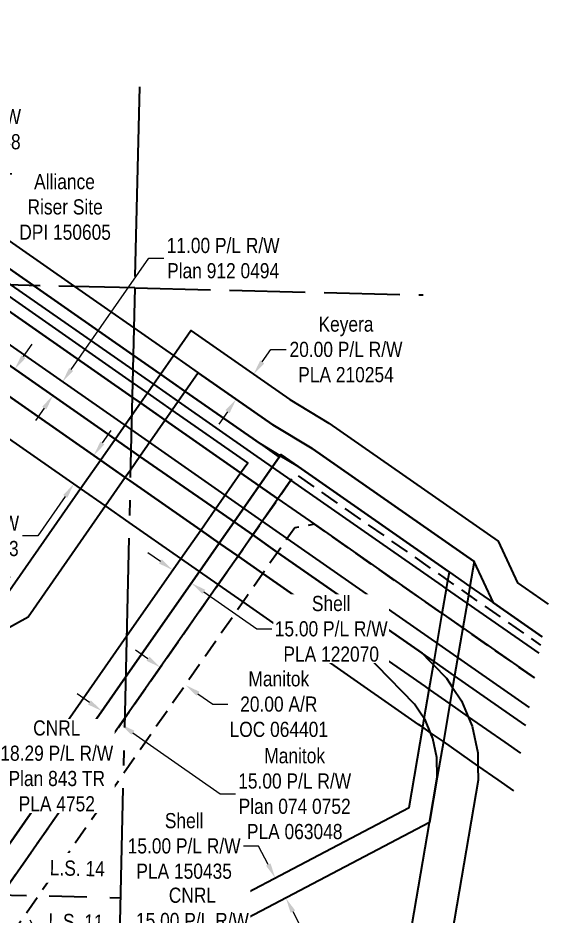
# Model space of a CAD drawing. Extents: x 390804 to 394411, y 6076507 to 6079809.
# Drawn here: x 394034 to 394384, y 6077381 to 6077973 of the extents above; entities that cross this region are included whole.
import ezdxf

# ---------------------------------------------------------------- set-up
doc = ezdxf.new("R2010")
doc.units = 0
doc.header["$LTSCALE"] = 5
doc.header["$PDSIZE"] = 0.5
for name, pattern in [('foc-ACCESSROAD', [3.75, 2.5, -1.25]), ('foc-LSD', [8, 5, -3]), ('foc-QUARTERLINE', [33, 25, -3, 2, -3]), ('foc-UNSURVEYED', [12.5, 10, -2.5])]:
    doc.linetypes.add(name, pattern=pattern)
doc.layers.get('Defpoints').update_dxf_attribs({"color": 9})
for name, color, linetype, lineweight in [('C-RW-T', 13, 'Continuous', 9), ('F-AR-T', 190, 'Continuous', 9), ('F-RW-T', 190, 'Continuous', 9), ('F-WS-T', 190, 'Continuous', 9)]:
    doc.layers.add(name, color=color, linetype=linetype, lineweight=lineweight)
for name, color, linetype in [('F-AR', 190, 'foc-ACCESSROAD'), ('F-RW', 190, 'Continuous'), ('L-SECQ', 8, 'foc-QUARTERLINE'), ('L-SECTION-LSD', 7, 'foc-LSD'), ('L-USEC', 7, 'foc-UNSURVEYED')]:
    doc.layers.add(name, color=color, linetype=linetype)
doc.styles.add('100L', font='ARIALN.TTF', dxfattribs={"height": 11})
doc.styles.add('80CG', font='ARIALN.TTF', dxfattribs={"height": 10})
doc.styles.add('80L', font='ARIALN.TTF', dxfattribs={"height": 10})
doc.dimstyles.new('Compass 5 000', dxfattribs={"dimscale": 5, "dimtxt": 9, "dimasz": 2, "dimexe": 0.2, "dimexo": 0.0625, "dimgap": 0.5, "dimtad": 0, "dimtih": 1, "dimtoh": 1, "dimzin": 0, "dimdsep": 46, "dimtxsty": '80CG', "dimcen": 0.1, "dimse1": 1, "dimse2": 1, "dimclrd": 256, "dimclrt": 256, "dimaunit": 1, "dimadec": 4, "dimazin": 0, "dimtfac": 0.06, "dimtofl": 0, "dimtmove": 0, "dimatfit": 1, "dimfxl": 0.2, "dimtolj": 1, "dimtzin": 0, "dimlwd": -1, "dimarcsym": 0})

# ---------------------------------------------------------------- blocks, each defined once
blk = doc.blocks.new('*D41')
at = {"layer": 'C-RW-T', "transparency": 16777216}
for p, q in [((394047.21, 6077368.97), (394042.39, 6077377.73)), ((394052.03, 6077360.21), (394059.29, 6077347.02)), ((394055.66, 6077353.61), (394105.35, 6077360.77)), ((394105.35, 6077360.77), (394110.35, 6077360.77)), ((394064.11, 6077338.26), (394068.93, 6077329.5))]:
    blk.add_line(p, q, dxfattribs=at)
for points in [[(394048.67, 6077369.77), (394045.75, 6077368.16), (394052.03, 6077360.21)], [(394065.57, 6077339.06), (394062.65, 6077337.46), (394059.29, 6077347.02)]]:
    blk.add_solid(points, dxfattribs=at)
at = {"layer": 'Defpoints', "color": 0, "transparency": 16777216}
for p in [(394046.44, 6077357.13), (394053.69, 6077343.94), (394059.29, 6077347.02)]:
    blk.add_point(p, dxfattribs=at)
at = {"layer": 'C-RW-T', "transparency": 16777216, "insert": (394149.44, 6077360.77), "char_height": 10, "attachment_point": 5, "style": '80CG', "bg_fill": 3, "box_fill_scale": 1.1, "bg_fill_color": 256, "bg_fill_true_color": 13158600, "bg_fill_transparency": 0}
blk.add_mtext('\\A1;CNRL\\P15.00 P/L R/W\\PPlan 912 0281\\PPlan 912 1409\\PPLA 900881', dxfattribs=at)
blk = doc.blocks.new('*D47')
at = {"layer": 'C-RW-T', "transparency": 16777216}
for p, q in [((393944.22, 6077442.7), (394010.84, 6077479.42)), ((394010.84, 6077479.42), (394020.84, 6077479.42)), ((393910.65, 6077424.19), (393901.89, 6077419.37))]:
    blk.add_line(p, q, dxfattribs=at)
for points in [[(393943.41, 6077444.15), (393945.02, 6077441.24), (393935.46, 6077437.87)], [(393909.85, 6077425.65), (393911.45, 6077422.73), (393919.41, 6077429.02)]]:
    blk.add_solid(points, dxfattribs=at)
at = {"layer": 'Defpoints', "color": 0, "transparency": 16777216}
for p in [(393935.46, 6077437.87), (393940.88, 6077428.04), (393924.83, 6077419.19)]:
    blk.add_point(p, dxfattribs=at)
at = {"layer": 'C-RW-T', "transparency": 16777216, "insert": (394059.93, 6077479.42), "char_height": 10, "attachment_point": 5, "style": '80CG', "bg_fill": 3, "box_fill_scale": 1.1, "bg_fill_color": 256, "bg_fill_true_color": 13158600, "bg_fill_transparency": 0}
blk.add_mtext('\\A1;CNRL\\P18.29 P/L R/W\\PPlan 843 TR\\PPLA 4752', dxfattribs=at)
blk = doc.blocks.new('*D53')
at = {"layer": 'C-RW-T', "transparency": 16777216}
for p, q in [((394191.81, 6077235.2), (394209.01, 6077334.18)), ((394209.01, 6077334.18), (394219.01, 6077334.18)), ((394187.35, 6077209.5), (394185.64, 6077199.65))]:
    blk.add_line(p, q, dxfattribs=at)
for points in [[(394190.17, 6077235.49), (394193.46, 6077234.92), (394190.1, 6077225.35)], [(394185.71, 6077209.78), (394188.99, 6077209.21), (394189.06, 6077219.35)]]:
    blk.add_solid(points, dxfattribs=at)
at = {"layer": 'Defpoints', "color": 0, "transparency": 16777216}
for p in [(394186.3, 6077226.01), (394190.1, 6077225.35), (394185.25, 6077220.01)]:
    blk.add_point(p, dxfattribs=at)
at = {"layer": 'C-RW-T', "transparency": 16777216, "insert": (394257.76, 6077334.18), "char_height": 10, "attachment_point": 5, "style": '80CG', "bg_fill": 3, "box_fill_scale": 1.1, "bg_fill_color": 256, "bg_fill_true_color": 13158600, "bg_fill_transparency": 0}
blk.add_mtext('\\A1;CNRL\\P6.10 P/L R/W\\PPlan 822 0228\\PPLA 4272', dxfattribs=at)
blk = doc.blocks.new('*D56')
at = {"layer": 'Defpoints', "color": 0, "transparency": 16777216}
for p in [(394128.24, 6077544.41), (394073.37, 6077465.95), (394090.02, 6077454.31)]:
    blk.add_point(p, dxfattribs=at)
at = {"layer": 'F-AR-T', "transparency": 16777216}
for p, q in [((394120.04, 6077550.14), (394111.85, 6077555.87)), ((394153.08, 6077527.03), (394162.9, 6077520.17)), ((394162.9, 6077520.17), (394172.9, 6077520.17))]:
    blk.add_line(p, q, dxfattribs=at)
for points in [[(394121, 6077551.5), (394119.09, 6077548.77), (394128.24, 6077544.41)], [(394154.04, 6077528.4), (394152.13, 6077525.67), (394144.89, 6077532.76)]]:
    blk.add_solid(points, dxfattribs=at)
at = {"layer": 'F-AR-T', "transparency": 16777216, "insert": (394206.42, 6077520.17), "char_height": 10, "attachment_point": 5, "style": '80CG'}
blk.add_mtext('\\A1;Manitok\\P20.00 A/R\\PLOC 064401', dxfattribs=at)
blk = doc.blocks.new('*D61')
at = {"layer": 'Defpoints', "color": 0, "transparency": 16777216}
for p in [(394136.5, 6077608.57), (394082.46, 6077531.32), (394094.72, 6077522.74)]:
    blk.add_point(p, dxfattribs=at)
at = {"layer": 'F-RW-T', "transparency": 16777216}
for p, q in [((394128.3, 6077614.3), (394120.11, 6077620.03)), ((394156.95, 6077594.26), (394191.92, 6077569.81)), ((394191.92, 6077569.81), (394201.92, 6077569.81))]:
    blk.add_line(p, q, dxfattribs=at)
for points in [[(394129.26, 6077615.67), (394127.35, 6077612.94), (394136.5, 6077608.57)], [(394157.91, 6077595.63), (394156, 6077592.9), (394148.76, 6077599.99)]]:
    blk.add_solid(points, dxfattribs=at)
at = {"layer": 'F-RW-T', "transparency": 16777216, "insert": (394241, 6077569.81), "char_height": 10, "attachment_point": 5, "style": '80CG', "bg_fill": 3, "box_fill_scale": 1.1, "bg_fill_color": 256, "bg_fill_true_color": 13158600, "bg_fill_transparency": 0}
blk.add_mtext('\\A1;Shell\\P15.00 P/L R/W\\PPLA 122070', dxfattribs=at)
blk = doc.blocks.new('*D62')
at = {"layer": 'Defpoints', "color": 0, "transparency": 16777216}
for p in [(394102.01, 6077507.01), (394052.62, 6077462.44), (394064.92, 6077453.85)]:
    blk.add_point(p, dxfattribs=at)
at = {"layer": 'F-RW-T', "transparency": 16777216}
for p, q in [((394081.5, 6077521.32), (394073.3, 6077527.04)), ((394110.21, 6077501.29), (394167.82, 6077461.1)), ((394167.82, 6077461.1), (394177.82, 6077461.1))]:
    blk.add_line(p, q, dxfattribs=at)
for points in [[(394082.46, 6077522.69), (394080.55, 6077519.95), (394089.7, 6077515.6)], [(394111.16, 6077502.66), (394109.26, 6077499.93), (394102.01, 6077507.01)]]:
    blk.add_solid(points, dxfattribs=at)
at = {"layer": 'F-RW-T', "transparency": 16777216, "insert": (394216.9, 6077461.1), "char_height": 10, "attachment_point": 5, "style": '80CG'}
blk.add_mtext('\\A1;Manitok\\P15.00 P/L R/W\\PPlan 074 0752\\PPLA 063048', dxfattribs=at)
blk = doc.blocks.new('*D64')
at = {"layer": 'Defpoints', "color": 0, "transparency": 16777216}
for p in [(394031.42, 6077721.04), (394018.33, 6077702.23), (394071.22, 6077665.39)]:
    blk.add_point(p, dxfattribs=at)
at = {"layer": 'F-RW-T', "transparency": 16777216}
for p, q in [((394090.04, 6077692.4), (394095.75, 6077700.61)), ((394065.51, 6077657.18), (394047.34, 6077631.09)), ((394047.34, 6077631.09), (394037.34, 6077631.09))]:
    blk.add_line(p, q, dxfattribs=at)
for points in [[(394088.67, 6077693.35), (394091.41, 6077691.45), (394084.32, 6077684.2)], [(394064.14, 6077658.13), (394066.88, 6077656.23), (394071.22, 6077665.39)]]:
    blk.add_solid(points, dxfattribs=at)
at = {"layer": 'F-RW-T', "transparency": 16777216, "insert": (393997.8, 6077631.09), "char_height": 10, "attachment_point": 5, "style": '80CG'}
blk.add_mtext('\\A1;Nova\\P22.86 P/L R/W\\PPlan 792 0933\\PDPL 780544', dxfattribs=at)
blk = doc.blocks.new('*D65')
at = {"layer": 'Defpoints', "color": 0, "transparency": 16777216}
for p in [(394033.34, 6077740.35), (394022.54, 6077727.23), (394023.66, 6077726.45)]:
    blk.add_point(p, dxfattribs=at)
at = {"layer": 'F-RW-T', "transparency": 16777216}
for p, q in [((394037.93, 6077749.34), (394043.65, 6077757.54)), ((394016.82, 6077719.03), (393993.43, 6077685.44)), ((393993.43, 6077685.44), (393983.43, 6077685.44))]:
    blk.add_line(p, q, dxfattribs=at)
for points in [[(394036.56, 6077750.29), (394039.3, 6077748.38), (394032.22, 6077741.13)], [(394015.45, 6077719.98), (394018.19, 6077718.08), (394022.54, 6077727.23)]]:
    blk.add_solid(points, dxfattribs=at)
at = {"layer": 'F-RW-T', "transparency": 16777216, "insert": (393944.34, 6077685.44), "char_height": 10, "attachment_point": 5, "style": '80CG', "bg_fill": 3, "box_fill_scale": 1.1, "bg_fill_color": 256, "bg_fill_true_color": 13158600, "bg_fill_transparency": 0}
blk.add_mtext('\\A1;Nova\\P17.00 P/L R/W\\PPlan 822 2016\\PDPL 800714', dxfattribs=at)
blk = doc.blocks.new('*D66')
at = {"layer": 'Defpoints', "color": 0, "transparency": 16777216}
for p in [(394179.39, 6077744.93), (394189.77, 6077737.68), (394167.92, 6077728.49)]:
    blk.add_point(p, dxfattribs=at)
at = {"layer": 'F-RW-T', "transparency": 16777216}
for p, q in [((394195.5, 6077745.88), (394201.22, 6077754.07)), ((394201.22, 6077754.07), (394211.22, 6077754.07)), ((394172.57, 6077713.04), (394166.85, 6077704.84))]:
    blk.add_line(p, q, dxfattribs=at)
for points in [[(394194.13, 6077746.83), (394196.86, 6077744.92), (394189.77, 6077737.68)], [(394171.21, 6077714), (394173.94, 6077712.09), (394178.3, 6077721.24)]]:
    blk.add_solid(points, dxfattribs=at)
at = {"layer": 'F-RW-T', "transparency": 16777216, "insert": (394250.76, 6077754.07), "char_height": 10, "attachment_point": 5, "style": '80CG'}
blk.add_mtext('\\A1;Keyera\\P20.00 P/L R/W\\PPLA 210254', dxfattribs=at)
blk = doc.blocks.new('*D67')
at = {"layer": 'Defpoints', "color": 0, "transparency": 16777216}
for p in [(394057.78, 6077736.77), (394063.67, 6077732.67), (394051.49, 6077727.76)]:
    blk.add_point(p, dxfattribs=at)
at = {"layer": 'F-RW-T', "transparency": 16777216}
for p, q in [((394069.39, 6077740.87), (394120.62, 6077814.27)), ((394120.62, 6077814.27), (394130.62, 6077814.27)), ((394051.66, 6077715.45), (394045.93, 6077707.25))]:
    blk.add_line(p, q, dxfattribs=at)
for points in [[(394068.03, 6077741.82), (394070.76, 6077739.91), (394063.67, 6077732.67)], [(394050.29, 6077716.41), (394053.02, 6077714.5), (394057.38, 6077723.65)]]:
    blk.add_solid(points, dxfattribs=at)
at = {"layer": 'F-RW-T', "transparency": 16777216, "insert": (394169.7, 6077814.27), "char_height": 10, "attachment_point": 5, "style": '80CG'}
blk.add_mtext('\\A1;11.00 P/L R/W\\PPlan 912 0494', dxfattribs=at)
blk = doc.blocks.new('*D68')
at = {"layer": 'Defpoints', "color": 0, "transparency": 16777216}
for p in [(393907.2, 6077863.82), (393919.02, 6077855.56), (393890.47, 6077839.86)]:
    blk.add_point(p, dxfattribs=at)
at = {"layer": 'F-RW-T', "transparency": 16777216}
for p, q in [((393924.74, 6077863.76), (393949.58, 6077899.33)), ((393949.58, 6077899.33), (393959.58, 6077899.33)), ((393896.57, 6077823.41), (393890.84, 6077815.21))]:
    blk.add_line(p, q, dxfattribs=at)
for points in [[(393923.38, 6077864.72), (393926.11, 6077862.81), (393919.02, 6077855.56)], [(393895.2, 6077824.37), (393897.93, 6077822.46), (393902.29, 6077831.61)]]:
    blk.add_solid(points, dxfattribs=at)
at = {"layer": 'F-RW-T', "transparency": 16777216, "insert": (393999.12, 6077899.33), "char_height": 10, "attachment_point": 5, "style": '80CG'}
blk.add_mtext('\\A1;Alliance\\P29.00 P/L R/W\\PPlan 012 2968\\PDPL 981131', dxfattribs=at)
blk = doc.blocks.new('*D75')
at = {"layer": 'Defpoints', "color": 0, "transparency": 16777216}
for p in [(394211.08, 6077392.25), (394052.08, 6077325.79), (394059.05, 6077312.5)]:
    blk.add_point(p, dxfattribs=at)
at = {"layer": 'F-RW-T', "transparency": 16777216}
for p, q in [((394193.04, 6077426.63), (394183.04, 6077426.63)), ((394199.46, 6077414.39), (394193.04, 6077426.63)), ((394215.72, 6077383.39), (394220.37, 6077374.54))]:
    blk.add_line(p, q, dxfattribs=at)
for points in [[(394200.94, 6077415.17), (394197.99, 6077413.62), (394204.11, 6077405.54)], [(394217.2, 6077384.17), (394214.25, 6077382.62), (394211.08, 6077392.25)]]:
    blk.add_solid(points, dxfattribs=at)
at = {"layer": 'F-RW-T', "transparency": 16777216, "insert": (394143.96, 6077426.63), "char_height": 10, "attachment_point": 5, "style": '80CG'}
blk.add_mtext('\\A1;Shell\\P15.00 P/L R/W\\PPLA 150435', dxfattribs=at)

msp = doc.modelspace()

# ---------------------------------------------------------------- linework, layer by layer
at = {"layer": 'F-AR', "flags": 128}
msp.add_lwpolyline([(394375.129, 6077537.479), (394327.867, 6077570.444), (394314.292, 6077579.901), (394311.556, 6077581.813), (394229.896, 6077638.763), (394216.929, 6077636.482), (394205.641, 6077620.27), (394195.904, 6077606.351), (394182.803, 6077587.576), (394103.796, 6077474.081), (394021.089, 6077355.354), (394013.337, 6077344.228), (394005.411, 6077341.735), (393990.945, 6077337.148), (393983.62, 6077334.881), (393973.15, 6077331.546), (393913.581, 6077312.854), (393909.924, 6077311.644), (393900.121, 6077329.524), (393899.718, 6077330.262), (393903.369, 6077331.405), (393914.418, 6077334.858), (393950.914, 6077346.317), (393962.891, 6077350.064), (393973.473, 6077353.406), (393980.713, 6077355.663), (393995.224, 6077360.245), (394000.745, 6077361.983), (394010.062, 6077375.32), (394104.659, 6077510.738), (394166.404, 6077599.071), (394179.505, 6077617.817), (394189.218, 6077631.736), (394205.817, 6077655.541), (394214.426, 6077667.87), (394217.304, 6077672.005), (394315.305, 6077603.661), (394318.043, 6077601.752), (394331.614, 6077592.288), (394379.121, 6077559.161)], dxfattribs=at)
at = {"layer": 'F-RW', "flags": 128}
for points in [[(393773.347, 6077903.303), (393821.862, 6077891.526), (393861.419, 6077873.658), (393922.161, 6077831.273), (393969.923, 6077798.025), (394109.138, 6077700.972), (394195.099, 6077641.044), (394371.548, 6077518.032)], [(393991.389, 6077374.756), (394001.99, 6077389.931), (394005.462, 6077394.903), (394105.299, 6077537.892), (394154.071, 6077607.693), (394167.169, 6077626.434), (394176.884, 6077640.349), (394193.485, 6077664.156), (394181.221, 6077672.695), (394131.46, 6077707.402), (394115.062, 6077718.839), (394109.646, 6077722.617), (394002.666, 6077797.228), (393957.256, 6077828.902), (393947.418, 6077835.764), (393932.646, 6077846.067), (393870.523, 6077889.395), (393844.969, 6077900.98), (393844.874, 6077901.024)], [(393844.874, 6077901.024), (393844.969, 6077900.98), (393870.523, 6077889.395), (393932.646, 6077846.067), (393947.418, 6077835.764), (393957.256, 6077828.902), (394002.666, 6077797.228), (394109.646, 6077722.617), (394115.062, 6077718.839), (394131.46, 6077707.402), (394181.221, 6077672.695), (394193.485, 6077664.156), (394205.817, 6077655.541), (394229.896, 6077638.763), (394311.556, 6077581.813), (394314.292, 6077579.901), (394327.867, 6077570.444), (394375.129, 6077537.479)], [(393898.072, 6077376.862), (393940.764, 6077390.257), (393944.665, 6077391.485), (393958.607, 6077395.872), (393973.101, 6077400.448), (393992.765, 6077406.632), (393996.092, 6077407.678), (394105.935, 6077564.92), (394141.772, 6077616.219), (394154.873, 6077634.974), (394164.593, 6077648.885), (394181.221, 6077672.695), (394185.894, 6077679.385), (394136.105, 6077714.064), (394119.7, 6077725.491), (394109.875, 6077732.334), (394017.2, 6077796.879), (393874.322, 6077896.4), (393865.158, 6077900.536)], [(393881.334, 6077900.147), (394029.835, 6077796.577), (394110.07, 6077740.621), (394123.647, 6077731.151), (394140.045, 6077719.715), (394189.818, 6077685.002), (394202.054, 6077676.468), (394214.426, 6077667.87), (394205.817, 6077655.541), (394189.218, 6077631.736), (394179.505, 6077617.817), (394166.404, 6077599.071), (394104.66, 6077510.738), (394010.062, 6077375.32)], [(393895.969, 6077899.795), (394044.527, 6077796.224), (394110.299, 6077750.374), (394128.3, 6077737.825), (394144.7, 6077726.391), (394194.274, 6077691.83), (394206.721, 6077683.153), (394202.054, 6077676.468), (394193.485, 6077664.156), (394176.884, 6077640.349), (394167.169, 6077626.434), (394154.071, 6077607.693), (394105.299, 6077537.892), (394005.462, 6077394.903), (394000.163, 6077393.237), (393982.018, 6077387.533), (393980.475, 6077387.048), (393965.989, 6077382.478), (393952.023, 6077378.08)], [(394100.911, 6077351.457), (394292.348, 6077452.073), (394301.422, 6077504.933), (394302.401, 6077510.634), (394305.695, 6077529.822), (394308.494, 6077546.131), (394308.87, 6077548.321), (394314.292, 6077579.901), (394317.102, 6077596.272), (394318.043, 6077601.752), (394318.986, 6077607.246), (394316.248, 6077609.157), (394219.263, 6077676.819), (394207.311, 6077683.999), (394194.274, 6077691.83), (394144.7, 6077726.391), (394128.3, 6077737.825), (394110.299, 6077750.374), (394044.527, 6077796.224), (393895.969, 6077899.795)], [(393923.13, 6077899.142), (394071.687, 6077795.574), (394110.723, 6077768.361), (394136.878, 6077750.128), (394153.278, 6077738.694), (394202.472, 6077704.398), (394228.496, 6077688.764), (394335.378, 6077614.23), (394332.556, 6077597.778), (394331.614, 6077592.288), (394330.674, 6077586.808), (394327.867, 6077570.444), (394322.448, 6077538.854), (394321.139, 6077531.226), (394319.274, 6077520.355), (394315.005, 6077495.468), (394311, 6077472.123), (394305.875, 6077442.243), (394100.506, 6077334.25)], [(394281.401, 6077299.509), (394305.875, 6077442.243), (394311, 6077472.123), (394310.764, 6077485.011), (394308.115, 6077497.621), (394306.553, 6077501.361), (394303.146, 6077509.509), (394302.401, 6077510.634), (394299.976, 6077514.301), (394296.037, 6077520.255), (394246.253, 6077571.262), (394195.904, 6077606.351), (394179.505, 6077617.817), (394167.169, 6077626.434), (394154.873, 6077634.974), (394108.347, 6077667.403), (394105.132, 6077669.644), (394088.732, 6077681.077), (393921.089, 6077797.968)], [(393921.09, 6077797.97), (394088.732, 6077681.077), (394105.132, 6077669.644), (394108.347, 6077667.403), (394154.873, 6077634.974), (394167.169, 6077626.434), (394179.505, 6077617.817), (394195.904, 6077606.351), (394246.253, 6077571.262), (394302.965, 6077531.725), (394305.695, 6077529.822), (394319.274, 6077520.355), (394331.397, 6077511.903), (394355.508, 6077495.095), (394365.979, 6077487.783)], [(394369.361, 6077506.151), (394358.689, 6077513.588), (394322.448, 6077538.854), (394308.87, 6077548.321), (394306.138, 6077550.224), (394301.022, 6077553.788), (394205.641, 6077620.27), (394189.218, 6077631.736), (394176.884, 6077640.349), (394164.593, 6077648.885), (394114.833, 6077683.556), (394108.825, 6077687.742), (394098.43, 6077694.986), (393949.903, 6077798.494)], [(393949.903, 6077798.494), (394098.43, 6077694.986), (394108.825, 6077687.742), (394114.833, 6077683.556), (394164.593, 6077648.885), (394176.884, 6077640.349), (394189.218, 6077631.736), (394205.641, 6077620.27), (394301.022, 6077553.788), (394305.893, 6077548.795), (394308.494, 6077546.131), (394317.135, 6077537.278), (394321.139, 6077531.226), (394327.063, 6077522.273), (394331.397, 6077511.903), (394334, 6077505.671), (394337.701, 6077488.062), (394337.857, 6077479.543), (394338.032, 6077470.073), (394307.989, 6077294.943)], [(394361.436, 6077463.107), (394351.24, 6077470.215), (394337.857, 6077479.543), (394315.005, 6077495.468), (394306.553, 6077501.361), (394301.422, 6077504.933), (394298.694, 6077506.834), (394182.803, 6077587.576), (394166.404, 6077599.071), (394154.071, 6077607.693), (394141.772, 6077616.219), (394107.701, 6077639.94), (394092.034, 6077650.858), (394075.632, 6077662.288), (393907.925, 6077779.168)], [(394027.243, 6077592.89), (394075.632, 6077662.288), (394088.732, 6077681.077), (394098.43, 6077694.986), (394109.365, 6077710.669), (394115.062, 6077718.839), (394119.7, 6077725.491), (394123.647, 6077731.151), (394128.3, 6077737.825), (394136.878, 6077750.128), (394148.344, 6077766.573), (394213.606, 6077721.069), (394239.383, 6077705.545), (394351.208, 6077627.564), (394363.955, 6077600.253), (394384.099, 6077586.199)], [(394380.122, 6077564.595), (394348.125, 6077586.917), (394335.378, 6077614.23), (394228.496, 6077688.764), (394202.472, 6077704.398), (394153.278, 6077738.694), (394144.7, 6077726.391), (394140.045, 6077719.715), (394136.105, 6077714.064), (394131.46, 6077707.402), (394114.833, 6077683.556), (394108.514, 6077674.494), (394105.132, 6077669.644), (394092.034, 6077650.858), (394040.979, 6077577.635), (393931.635, 6077517.299)], [(394378.12, 6077553.724), (394330.674, 6077586.808), (394317.102, 6077596.272), (394314.364, 6077598.181), (394214.426, 6077667.87), (394205.817, 6077655.541), (394193.485, 6077664.156), (394202.054, 6077676.468), (394206.721, 6077683.153), (394207.311, 6077683.999), (394207.854, 6077684.777), (394219.263, 6077676.819), (394316.248, 6077609.157), (394318.986, 6077607.246), (394332.556, 6077597.778), (394348.125, 6077586.917), (394380.122, 6077564.595)]]:
    msp.add_lwpolyline(points, dxfattribs=at)
at = {"layer": 'L-SECQ'}
for p, q in [((394114.463, 6077927.267), (394111.341, 6077794.624)), ((394111.341, 6077794.624), (394092.416, 6076990.49))]:
    msp.add_line(p, q, dxfattribs=at)
at = {"layer": 'L-SECTION-LSD'}
msp.add_line((393295.07, 6077411.946), (394101.878, 6077392.557), dxfattribs=at)
at = {"layer": 'L-USEC'}
for q in [(393304.609, 6077814.02), (394301.734, 6077790.046)]:
    msp.add_line((394111.341, 6077794.624), q, dxfattribs=at)

# ---------------------------------------------------------------- texts
at = {"layer": 'F-WS-T', "insert": (394035.137, 6077869.783), "char_height": 9.99634, "attachment_point": 1, "rotation": 359.962752, "style": '80L'}
msp.add_mtext_dynamic_manual_height_columns('\\pi9.83215;Alliance\\P\\pi5.50563;Riser Site\\P\\pi0.06083;DPI 150605', width=59.2678, gutter_width=50, heights=[0], dxfattribs=at)

# ---------------------------------------------------------------- dimensions: what is measured, and where the dimension line sits
at = {"layer": 'F-RW-T'}
for base, p1, p2, angle, text, picture, middle in [((393919.019, 6077855.562), (393890.474, 6077839.863), (393907.199, 6077863.816), 55.074147, 'Alliance\\P29.00 P/L R/W\\PPlan 012 2968\\PDPL 981131', '*D68', (393999.122, 6077899.332)), ((394189.773, 6077737.677), (394167.916, 6077728.489), (394179.392, 6077744.925), 55.076019, 'Keyera\\P20.00 P/L R/W\\PPLA 210254', '*D66', (394250.762, 6077754.075))]:
    dim = msp.add_linear_dim(base=base, p1=p1, p2=p2, angle=angle, text=text, dimstyle='Compass 5 000', dxfattribs=at)
    dim.commit()
    dim.dimension.update_dxf_attribs({"geometry": picture, "text_midpoint": middle, "dimtype": 161})

# ---------------------------------------------------------------- next in the draw order: texts
at = {"layer": 'L-SECTION-LSD', "char_height": 10, "attachment_point": 1, "rotation": 358.623311, "style": '100L', "bg_fill": 3, "box_fill_scale": 1.5, "bg_fill_color": 256, "bg_fill_transparency": 0}
for s, width, insert in [('L.S. 14', 36.9982, (394055.469, 6077417.372)), ('L.S. 11', 36.4495, (394054.549, 6077382.182))]:
    msp.add_mtext_dynamic_manual_height_columns(s, width=width, gutter_width=55, heights=[0], dxfattribs=dict(at, insert=insert))

# ---------------------------------------------------------------- next in the draw order: dimensions: what is measured, and where the dimension line sits
at = {"layer": 'C-RW-T'}
dim = msp.add_linear_dim(base=(394059.291, 6077347.021), p1=(394046.439, 6077357.126), p2=(394053.695, 6077343.941), angle=298.826596, text='CNRL\\P15.00 P/L R/W\\PPlan 912 0281\\PPlan 912 1409\\PPLA 900881', dimstyle='Compass 5 000', override={"dimtmove": 1, "dimtfill": 1}, dxfattribs=at)
dim.commit()
dim.dimension.update_dxf_attribs({"geometry": '*D41', "text_midpoint": (394112.85, 6077360.769), "dimtype": 161})

# ---------------------------------------------------------------- next in the draw order: dimensions: what is measured, and where the dimension line sits
at = {"layer": 'C-RW-T', "color": 2}
dim = msp.add_linear_dim(base=(393935.46, 6077437.868), p1=(393924.827, 6077419.188), p2=(393940.88, 6077428.035), angle=28.861746, text='CNRL\\P18.29 P/L R/W\\PPlan 843 TR\\PPLA 4752', dimstyle='Compass 5 000', override={"dimtfill": 1}, dxfattribs=at)
dim.commit()
dim.dimension.update_dxf_attribs({"geometry": '*D47', "text_midpoint": (394059.93, 6077479.416), "dimtype": 161})
at = {"layer": 'C-RW-T', "color": 5}
dim = msp.add_linear_dim(base=(394190.102, 6077225.352), p1=(394185.255, 6077220.012), p2=(394186.297, 6077226.013), angle=80.141661, text='CNRL\\P6.10 P/L R/W\\PPlan 822 0228\\PPLA 4272', dimstyle='Compass 5 000', override={"dimtfill": 1}, dxfattribs=at)
dim.commit()
dim.dimension.update_dxf_attribs({"geometry": '*D53', "text_midpoint": (394257.762, 6077334.176), "dimtype": 161})

# ---------------------------------------------------------------- next in the draw order: dimensions: what is measured, and where the dimension line sits
at = {"layer": 'F-AR-T'}
dim = msp.add_linear_dim(base=(394128.238, 6077544.408), p1=(394090.024, 6077454.31), p2=(394073.375, 6077465.953), angle=145.03485, text='Manitok\\P20.00 A/R\\PLOC 064401', dimstyle='Compass 5 000', dxfattribs=at)
dim.commit()
dim.dimension.update_dxf_attribs({"geometry": '*D56', "text_midpoint": (394206.417, 6077520.165), "dimtype": 161})
at = {"layer": 'F-RW-T', "color": 2}
dim = msp.add_linear_dim(base=(394211.077, 6077392.249), p1=(394052.081, 6077325.791), p2=(394059.051, 6077312.504), angle=297.678983, text='Shell\\P15.00 P/L R/W\\PPLA 150435', dimstyle='Compass 5 000', dxfattribs=at)
dim.commit()
dim.dimension.update_dxf_attribs({"geometry": '*D75', "text_midpoint": (394143.958, 6077426.629), "dimtype": 161})

# ---------------------------------------------------------------- next in the draw order: dimensions: what is measured, and where the dimension line sits
at = {"layer": 'F-RW-T'}
dim = msp.add_linear_dim(base=(394136.497, 6077608.57), p1=(394094.721, 6077522.741), p2=(394082.461, 6077531.317), angle=145.028378, text='Shell\\P15.00 P/L R/W\\PPLA 122070', dimstyle='Compass 5 000', override={"dimtfill": 1}, dxfattribs=at)
dim.commit()
dim.dimension.update_dxf_attribs({"geometry": '*D61', "text_midpoint": (394241.004, 6077569.805), "dimtype": 161})

# ---------------------------------------------------------------- next in the draw order: dimensions: what is measured, and where the dimension line sits
for base, p1, p2, angle, text, picture, middle in [((394071.225, 6077665.387), (394031.424, 6077721.036), (394018.325, 6077702.227), 235.145999, 'Nova\\P22.86 P/L R/W\\PPlan 792 0933\\PDPL 780544', '*D64', (393997.797, 6077631.085)), ((394102.009, 6077507.014), (394052.616, 6077462.438), (394064.922, 6077453.853), 325.098856, 'Manitok\\P15.00 P/L R/W\\PPlan 074 0752\\PPLA 063048', '*D62', (394216.905, 6077461.103))]:
    dim = msp.add_linear_dim(base=base, p1=p1, p2=p2, angle=angle, text=text, dimstyle='Compass 5 000', dxfattribs=at)
    dim.commit()
    dim.dimension.update_dxf_attribs({"geometry": picture, "text_midpoint": middle, "dimtype": 161})

# ---------------------------------------------------------------- next in the draw order: dimensions: what is measured, and where the dimension line sits
dim = msp.add_linear_dim(base=(394022.536, 6077727.233), p1=(394033.336, 6077740.35), p2=(394023.656, 6077726.453), angle=235.139467, text='Nova\\P17.00 P/L R/W\\PPlan 822 2016\\PDPL 800714', dimstyle='Compass 5 000', override={"dimtfill": 1}, dxfattribs=at)
dim.commit()
dim.dimension.update_dxf_attribs({"geometry": '*D65', "text_midpoint": (393944.339, 6077685.443), "dimtype": 161})

# ---------------------------------------------------------------- next in the draw order: dimensions: what is measured, and where the dimension line sits
dim = msp.add_linear_dim(base=(394063.67, 6077732.666), p1=(394051.491, 6077727.761), p2=(394057.782, 6077736.775), angle=55.090588, text='11.00 P/L R/W\\PPlan 912 0494', dimstyle='Compass 5 000', dxfattribs=at)
dim.commit()
dim.dimension.update_dxf_attribs({"geometry": '*D67', "text_midpoint": (394169.704, 6077814.27), "dimtype": 161})

doc.saveas('drawing.dxf')
